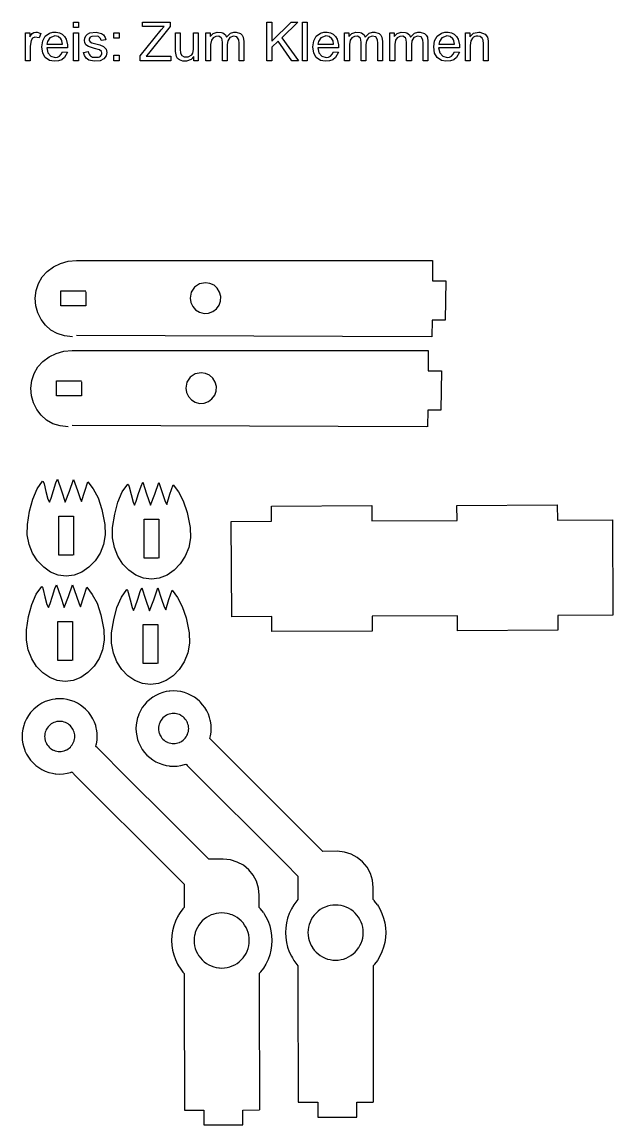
# Model space of a CAD drawing. Extents: x -193 to 193, y -107 to 107.
# Drawn here: x 79.3 to 193.3, y -107.3 to 105.6 of the extents above; entities that cross this region are included whole.
import ezdxf

# ---------------------------------------------------------------- set-up
doc = ezdxf.new("R2010")
doc.units = 0
doc.layers.add('MODELSKETCH_VISIBLE', color=7, linetype='CONTINUOUS')

msp = doc.modelspace()

# ---------------------------------------------------------------- linework, layer by layer
at = {"layer": 'MODELSKETCH_VISIBLE'}
for p, q in [((89.21, 105.6), (90.12, 105.6)), ((89.21, 104.54), (89.21, 105.6)), ((90.12, 104.54), (89.21, 104.54)), ((90.12, 105.6), (90.12, 104.54)), ((102.49, 105.6), (107.83, 105.6)), ((102.49, 104.71), (102.49, 105.6)), ((106.65, 104.71), (102.49, 104.71)), ((107.83, 104.71), (103.64, 99.54)), ((106.08, 104.08), (106.65, 104.71)), ((107.83, 105.6), (107.83, 104.71)), ((126.46, 105.6), (127.45, 105.6)), ((126.46, 98.14), (126.46, 105.6)), ((127.45, 105.6), (127.45, 101.9)), ((127.45, 101.9), (131.15, 105.6)), ((132.49, 105.6), (129.36, 102.57)), ((131.15, 105.6), (132.49, 105.6)), ((133.34, 105.6), (134.26, 105.6)), ((133.34, 98.14), (133.34, 105.6)), ((134.26, 105.6), (134.26, 98.14)), ((79.92, 103.54), (80.75, 103.54)), ((79.92, 98.14), (79.92, 103.54)), ((80.75, 103.54), (80.75, 102.72)), ((80.75, 102.72), (81.19, 103.36)), ((81.26, 102.47), (80.99, 102.03)), ((81.19, 103.36), (81.52, 103.59)), ((81.72, 102.71), (81.26, 102.47)), ((81.52, 103.59), (81.92, 103.66)), ((82.54, 102.52), (81.72, 102.71)), ((81.92, 103.66), (82.15, 103.64)), ((82.15, 103.64), (82.86, 103.37)), ((82.86, 103.37), (82.54, 102.52)), ((83.24, 102), (83.74, 102.88)), ((83.74, 102.88), (84.57, 103.47)), ((84.64, 102.57), (84.15, 101.85)), ((84.57, 103.47), (85.2, 103.64)), ((85.44, 102.9), (84.64, 102.57)), ((85.2, 103.64), (85.85, 103.65)), ((85.6, 102.91), (85.44, 102.9)), ((86.23, 102.78), (85.6, 102.91)), ((85.85, 103.65), (86.46, 103.52)), ((86.73, 102.38), (86.23, 102.78)), ((86.46, 103.52), (87, 103.24)), ((86.86, 102.19), (86.73, 102.38)), ((86.96, 101.95), (86.86, 102.19)), ((87, 103.24), (87.45, 102.82)), ((87.45, 102.82), (87.77, 102.29)), ((87.77, 102.29), (88.03, 101.18)), ((89.21, 103.54), (90.12, 103.54)), ((89.21, 98.14), (89.21, 103.54)), ((90.12, 103.54), (90.12, 98.14)), ((91.28, 102.06), (91.34, 102.51)), ((91.34, 102.51), (91.54, 102.92)), ((91.54, 102.92), (91.87, 103.27)), ((91.87, 103.27), (92.3, 103.5)), ((92.37, 102.65), (92.18, 102.35)), ((92.18, 102.35), (92.21, 102.01)), ((92.3, 103.5), (93.58, 103.65)), ((92.69, 102.83), (92.37, 102.65)), ((93.81, 102.85), (92.69, 102.83)), ((93.58, 103.65), (94.61, 103.38)), ((94, 102.78), (93.81, 102.85)), ((94.4, 102.4), (94, 102.78)), ((94.51, 102.02), (94.4, 102.4)), ((94.61, 103.38), (94.96, 103.13)), ((94.96, 103.13), (95.29, 102.62)), ((95.29, 102.62), (95.41, 102.15)), ((96.96, 102.5), (96.96, 103.54)), ((96.96, 103.54), (98, 103.54)), ((98, 102.5), (96.96, 102.5)), ((98, 103.54), (98, 102.5)), ((102.06, 99.05), (106.08, 104.08)), ((108.87, 100.19), (108.87, 103.54)), ((108.87, 103.54), (109.78, 103.54)), ((109.78, 103.54), (109.78, 100.37)), ((112.33, 100.64), (112.33, 103.54)), ((112.33, 103.54), (113.24, 103.54)), ((113.24, 103.54), (113.24, 98.14)), ((114.72, 103.54), (115.54, 103.54)), ((114.72, 98.14), (114.72, 103.54)), ((115.54, 103.54), (115.54, 102.78)), ((115.54, 102.78), (116.13, 103.37)), ((116.11, 102.55), (115.78, 102.07)), ((116.63, 102.82), (116.11, 102.55)), ((116.13, 103.37), (116.91, 103.65)), ((117.21, 102.85), (116.63, 102.82)), ((116.91, 103.65), (117.72, 103.6)), ((117.7, 102.56), (117.21, 102.85)), ((117.8, 102.39), (117.7, 102.56)), ((117.72, 103.6), (117.96, 103.52)), ((117.87, 102.18), (117.8, 102.39)), ((117.96, 103.52), (118.49, 103.12)), ((118.49, 103.12), (118.7, 102.71)), ((118.7, 102.71), (119.44, 103.42)), ((119.35, 102.6), (118.94, 102)), ((120.03, 102.86), (119.35, 102.6)), ((119.44, 103.42), (120.12, 103.65)), ((120.72, 102.72), (120.03, 102.86)), ((120.12, 103.65), (120.57, 103.66)), ((120.57, 103.66), (121.37, 103.41)), ((121.08, 102.19), (120.72, 102.72)), ((121.13, 101.54), (121.08, 102.19)), ((121.37, 103.41), (121.72, 103.08)), ((121.72, 103.08), (121.93, 102.65)), ((121.93, 102.65), (122.04, 101.85)), ((129.36, 102.57), (132.62, 98.14)), ((135.52, 102), (136.03, 102.88)), ((136.03, 102.88), (136.86, 103.47)), ((136.92, 102.57), (136.44, 101.85)), ((136.86, 103.47), (137.49, 103.64)), ((137.73, 102.9), (136.92, 102.57)), ((137.49, 103.64), (138.14, 103.65)), ((137.88, 102.91), (137.73, 102.9)), ((138.51, 102.78), (137.88, 102.91)), ((138.14, 103.65), (138.75, 103.52)), ((139.02, 102.38), (138.51, 102.78)), ((138.75, 103.52), (139.29, 103.24)), ((139.14, 102.19), (139.02, 102.38)), ((139.25, 101.95), (139.14, 102.19)), ((139.29, 103.24), (139.74, 102.82)), ((139.74, 102.82), (140.06, 102.29)), ((140.06, 102.29), (140.32, 101.18)), ((141.49, 103.54), (142.31, 103.54)), ((141.49, 98.14), (141.49, 103.54)), ((142.31, 103.54), (142.31, 102.78)), ((142.31, 102.78), (142.9, 103.37)), ((142.87, 102.55), (142.55, 102.07)), ((143.39, 102.82), (142.87, 102.55)), ((142.9, 103.37), (143.68, 103.65)), ((143.98, 102.85), (143.39, 102.82)), ((143.68, 103.65), (144.49, 103.6)), ((144.47, 102.56), (143.98, 102.85)), ((144.57, 102.39), (144.47, 102.56)), ((144.49, 103.6), (144.72, 103.52)), ((144.64, 102.18), (144.57, 102.39)), ((144.72, 103.52), (145.26, 103.12)), ((145.26, 103.12), (145.47, 102.71)), ((145.47, 102.71), (146.21, 103.42)), ((146.11, 102.6), (145.71, 102)), ((146.8, 102.86), (146.11, 102.6)), ((146.21, 103.42), (146.89, 103.65)), ((147.48, 102.72), (146.8, 102.86)), ((146.89, 103.65), (147.33, 103.66)), ((147.33, 103.66), (148.13, 103.41)), ((147.84, 102.19), (147.48, 102.72)), ((147.9, 101.54), (147.84, 102.19)), ((148.13, 103.41), (148.49, 103.08)), ((148.49, 103.08), (148.7, 102.65)), ((148.7, 102.65), (148.8, 101.85)), ((150.24, 98.14), (150.24, 103.54)), ((150.24, 103.54), (151.06, 103.54)), ((151.06, 103.54), (151.06, 102.78)), ((151.06, 102.78), (151.65, 103.37)), ((151.62, 102.55), (151.3, 102.07)), ((152.14, 102.82), (151.62, 102.55)), ((151.65, 103.37), (152.43, 103.65)), ((152.73, 102.85), (152.14, 102.82)), ((152.43, 103.65), (153.24, 103.6)), ((153.22, 102.56), (152.73, 102.85)), ((153.32, 102.39), (153.22, 102.56)), ((153.24, 103.6), (153.47, 103.52)), ((153.39, 102.18), (153.32, 102.39)), ((153.47, 103.52), (154.01, 103.12)), ((154.01, 103.12), (154.22, 102.71)), ((154.22, 102.71), (154.96, 103.42)), ((154.86, 102.6), (154.45, 102)), ((155.55, 102.86), (154.86, 102.6)), ((154.96, 103.42), (155.64, 103.65)), ((156.23, 102.72), (155.55, 102.86)), ((155.64, 103.65), (156.08, 103.66)), ((156.08, 103.66), (156.88, 103.41)), ((156.59, 102.19), (156.23, 102.72)), ((156.65, 101.54), (156.59, 102.19)), ((156.88, 103.41), (157.23, 103.08)), ((157.23, 103.08), (157.45, 102.65)), ((157.45, 102.65), (157.55, 101.85)), ((158.85, 102), (159.36, 102.88)), ((159.36, 102.88), (160.19, 103.47)), ((160.25, 102.57), (159.77, 101.85)), ((160.19, 103.47), (160.82, 103.64)), ((161.06, 102.9), (160.25, 102.57)), ((160.82, 103.64), (161.46, 103.65)), ((161.21, 102.91), (161.06, 102.9)), ((161.84, 102.78), (161.21, 102.91)), ((161.47, 103.65), (162.08, 103.52)), ((162.35, 102.38), (161.84, 102.78)), ((162.08, 103.52), (162.62, 103.24)), ((162.47, 102.19), (162.35, 102.38)), ((162.58, 101.95), (162.47, 102.19)), ((162.62, 103.24), (163.07, 102.82)), ((163.07, 102.82), (163.39, 102.29)), ((163.39, 102.29), (163.65, 101.18)), ((164.82, 98.14), (164.82, 103.54)), ((164.82, 103.54), (165.64, 103.54)), ((165.64, 103.54), (165.64, 102.77)), ((165.64, 102.77), (166.37, 103.44)), ((166.16, 102.5), (165.84, 101.96)), ((166.38, 102.66), (166.16, 102.5)), ((166.37, 103.44), (167.36, 103.66)), ((166.62, 102.78), (166.38, 102.66)), ((166.89, 102.85), (166.62, 102.78)), ((167.17, 102.87), (166.89, 102.85)), ((167.66, 102.78), (167.17, 102.87)), ((167.36, 103.66), (167.6, 103.65)), ((167.6, 103.65), (168.62, 103.28)), ((168.03, 102.51), (167.66, 102.78)), ((168.23, 102.1), (168.03, 102.51)), ((168.62, 103.28), (169.04, 102.71)), ((169.04, 102.71), (169.19, 102)), ((80.99, 102.03), (80.84, 100.97)), ((80.84, 100.97), (80.84, 98.14)), ((83.06, 100.79), (83.24, 102)), ((83.24, 99.62), (83.06, 100.79)), ((88.04, 100.61), (84.01, 100.61)), ((84.01, 100.61), (84.23, 99.66)), ((84.15, 101.85), (84.06, 101.36)), ((84.06, 101.36), (87.08, 101.36)), ((87.08, 101.36), (86.96, 101.95)), ((88.03, 101.18), (88.04, 100.61)), ((91.37, 101.62), (91.28, 102.06)), ((91.59, 101.22), (91.37, 101.62)), ((92.07, 100.87), (91.59, 101.22)), ((93.23, 100.49), (92.07, 100.87)), ((92.21, 102.01), (92.42, 101.76)), ((92.42, 101.76), (92.73, 101.61)), ((92.73, 101.61), (94.26, 101.18)), ((94.18, 100.22), (93.23, 100.49)), ((94.61, 99.91), (94.18, 100.22)), ((94.26, 101.18), (94.97, 100.9)), ((95.41, 102.15), (94.51, 102.02)), ((94.97, 100.9), (95.49, 100.34)), ((95.49, 100.34), (95.61, 99.7)), ((108.87, 99.92), (108.87, 100.19)), ((109.78, 100.37), (109.84, 99.58)), ((112.18, 99.59), (112.32, 100.32)), ((112.32, 100.32), (112.33, 100.64)), ((115.64, 101.29), (115.63, 100.94)), ((115.63, 100.94), (115.63, 98.14)), ((115.78, 102.07), (115.64, 101.29)), ((117.93, 101.65), (117.87, 102.18)), ((117.93, 98.14), (117.93, 101.65)), ((118.94, 102), (118.84, 101.28)), ((118.84, 101.28), (118.84, 98.14)), ((121.13, 98.14), (121.13, 101.54)), ((122.04, 101.85), (122.04, 98.14)), ((128.67, 101.91), (127.45, 100.72)), ((127.45, 100.72), (127.45, 98.14)), ((131.32, 98.14), (128.67, 101.91)), ((135.35, 100.79), (135.52, 102)), ((135.52, 99.62), (135.35, 100.79)), ((140.32, 100.61), (136.3, 100.61)), ((136.3, 100.61), (136.52, 99.66)), ((136.44, 101.85), (136.35, 101.36)), ((136.35, 101.36), (139.36, 101.36)), ((139.36, 101.36), (139.25, 101.95)), ((140.32, 101.18), (140.32, 100.61)), ((142.41, 101.29), (142.4, 100.94)), ((142.4, 100.94), (142.4, 98.14)), ((142.55, 102.07), (142.41, 101.29)), ((144.7, 101.65), (144.64, 102.18)), ((144.7, 98.14), (144.7, 101.65)), ((145.71, 102), (145.61, 101.28)), ((145.61, 101.28), (145.61, 98.14)), ((147.9, 98.14), (147.9, 101.54)), ((148.8, 101.85), (148.8, 98.14)), ((151.16, 101.29), (151.15, 100.94)), ((151.15, 100.94), (151.15, 98.14)), ((151.3, 102.07), (151.16, 101.29)), ((153.45, 101.65), (153.39, 102.18)), ((153.45, 98.14), (153.45, 101.65)), ((154.45, 102), (154.36, 101.28)), ((154.36, 101.28), (154.36, 98.14)), ((156.65, 98.14), (156.65, 101.54)), ((157.55, 101.85), (157.55, 98.14)), ((158.68, 100.79), (158.85, 102)), ((158.85, 99.62), (158.68, 100.79)), ((163.65, 100.61), (159.63, 100.61)), ((159.63, 100.61), (159.85, 99.66)), ((159.77, 101.85), (159.68, 101.36)), ((159.68, 101.36), (162.69, 101.36)), ((162.69, 101.36), (162.58, 101.95)), ((163.65, 101.18), (163.65, 100.61)), ((165.84, 101.96), (165.73, 101.09)), ((165.73, 101.09), (165.73, 98.14)), ((168.29, 101.42), (168.23, 102.1)), ((168.29, 98.14), (168.29, 101.42)), ((169.19, 102), (169.21, 101.46)), ((169.21, 101.46), (169.21, 98.14)), ((80.84, 98.14), (79.92, 98.14)), ((83.74, 98.76), (83.24, 99.62)), ((84.57, 98.2), (83.74, 98.76)), ((84.23, 99.66), (84.8, 99)), ((85.43, 98.02), (84.57, 98.2)), ((84.8, 99), (85.64, 98.77)), ((86.3, 98.08), (85.43, 98.02)), ((85.64, 98.77), (86.11, 98.84)), ((86.11, 98.84), (86.5, 99.03)), ((86.93, 98.31), (86.3, 98.08)), ((86.5, 99.03), (86.82, 99.38)), ((86.82, 99.38), (87.07, 99.88)), ((87.46, 98.73), (86.93, 98.31)), ((87.07, 99.88), (88.01, 99.76)), ((88.01, 99.76), (87.46, 98.73)), ((90.12, 98.14), (89.21, 98.14)), ((91.13, 99.75), (92.03, 99.89)), ((91.3, 99.17), (91.13, 99.75)), ((91.64, 98.64), (91.3, 99.17)), ((92.14, 98.26), (91.64, 98.64)), ((92.03, 99.89), (92.09, 99.64)), ((92.09, 99.64), (92.18, 99.41)), ((93.18, 98.02), (92.14, 98.26)), ((92.18, 99.41), (92.3, 99.22)), ((92.3, 99.22), (92.46, 99.06)), ((92.46, 99.06), (92.65, 98.93)), ((92.65, 98.93), (92.87, 98.84)), ((92.87, 98.84), (93.13, 98.79)), ((93.13, 98.79), (93.98, 98.83)), ((94.32, 98.14), (93.18, 98.02)), ((93.98, 98.83), (94.2, 98.91)), ((94.2, 98.91), (94.37, 99.03)), ((95.02, 98.5), (94.32, 98.14)), ((94.37, 99.03), (94.6, 99.3)), ((94.6, 99.3), (94.65, 99.46)), ((94.67, 99.63), (94.61, 99.91)), ((94.65, 99.46), (94.67, 99.63)), ((95.46, 99.07), (95.02, 98.5)), ((95.61, 99.7), (95.46, 99.07)), ((96.96, 98.14), (96.96, 99.18)), ((96.96, 99.18), (98, 99.18)), ((98, 98.14), (96.96, 98.14)), ((98, 99.18), (98, 98.14)), ((102.06, 98.14), (102.06, 99.05)), ((107.95, 98.14), (102.06, 98.14)), ((103.64, 99.54), (103.19, 99.02)), ((103.19, 99.02), (107.95, 99.02)), ((107.95, 99.02), (107.95, 98.14)), ((109.03, 98.97), (108.87, 99.92)), ((109.27, 98.58), (109.03, 98.97)), ((109.63, 98.3), (109.27, 98.58)), ((110.28, 98.06), (109.63, 98.3)), ((109.84, 99.58), (110.08, 99.12)), ((110.08, 99.12), (110.52, 98.86)), ((110.98, 98.03), (110.28, 98.06)), ((110.52, 98.86), (111.3, 98.86)), ((111.89, 98.37), (110.98, 98.03)), ((111.3, 98.86), (111.98, 99.26)), ((112.42, 98.93), (111.89, 98.37)), ((111.98, 99.26), (112.18, 99.59)), ((112.42, 98.14), (112.42, 98.93)), ((113.24, 98.14), (112.42, 98.14)), ((115.63, 98.14), (114.72, 98.14)), ((118.84, 98.14), (117.93, 98.14)), ((122.04, 98.14), (121.13, 98.14)), ((127.45, 98.14), (126.46, 98.14)), ((132.62, 98.14), (131.32, 98.14)), ((134.26, 98.14), (133.34, 98.14)), ((136.03, 98.76), (135.52, 99.62)), ((136.86, 98.2), (136.03, 98.76)), ((136.52, 99.66), (137.09, 99)), ((137.71, 98.02), (136.86, 98.2)), ((137.09, 99), (137.93, 98.77)), ((138.58, 98.08), (137.71, 98.02)), ((137.93, 98.77), (138.4, 98.84)), ((138.4, 98.84), (138.79, 99.03)), ((139.21, 98.31), (138.58, 98.08)), ((138.79, 99.03), (139.11, 99.38)), ((139.11, 99.38), (139.35, 99.88)), ((139.75, 98.73), (139.21, 98.31)), ((139.35, 99.88), (140.3, 99.76)), ((140.3, 99.76), (139.75, 98.73)), ((142.4, 98.14), (141.49, 98.14)), ((145.61, 98.14), (144.7, 98.14)), ((148.8, 98.14), (147.9, 98.14)), ((151.15, 98.14), (150.24, 98.14)), ((154.36, 98.14), (153.45, 98.14)), ((157.55, 98.14), (156.65, 98.14)), ((159.36, 98.76), (158.85, 99.62)), ((160.19, 98.2), (159.36, 98.76)), ((159.85, 99.66), (160.42, 99)), ((161.04, 98.02), (160.19, 98.2)), ((160.42, 99), (161.26, 98.77)), ((161.91, 98.08), (161.04, 98.02)), ((161.26, 98.77), (161.73, 98.84)), ((161.73, 98.84), (162.12, 99.03)), ((162.54, 98.31), (161.91, 98.08)), ((162.12, 99.03), (162.43, 99.38)), ((162.43, 99.38), (162.68, 99.88)), ((163.08, 98.73), (162.54, 98.31)), ((162.68, 99.88), (163.63, 99.76)), ((163.63, 99.76), (163.08, 98.73)), ((165.73, 98.14), (164.82, 98.14)), ((169.21, 98.14), (168.29, 98.14)), ((84.13, 57.46), (85.3, 58.35)), ((85.3, 58.35), (86.64, 59.01)), ((86.64, 59.01), (88.13, 59.43)), ((88.13, 59.43), (89.73, 59.58)), ((89.73, 59.58), (158.42, 59.58)), ((158.42, 59.58), (158.44, 55.62)), ((82.43, 55.15), (83.16, 56.39)), ((83.16, 56.39), (84.13, 57.46)), ((158.44, 55.62), (161.02, 55.62)), ((161.02, 55.62), (160.91, 48.06)), ((81.81, 52.32), (81.97, 53.79)), ((81.97, 53.79), (82.43, 55.15)), ((86.71, 53.7), (91.56, 53.7)), ((86.71, 50.8), (86.71, 53.7)), ((91.56, 53.5), (91.56, 50.8)), ((111.9, 53.46), (111.68, 52.32)), ((112.54, 54.42), (111.9, 53.46)), ((113.51, 55.06), (112.54, 54.42)), ((114.64, 55.29), (113.51, 55.06)), ((115.51, 55.16), (114.64, 55.29)), ((116.29, 54.79), (115.51, 55.16)), ((116.93, 54.21), (116.29, 54.79)), ((117.38, 53.46), (116.93, 54.21)), ((117.59, 52.61), (117.38, 53.46)), ((81.94, 50.85), (81.81, 52.32)), ((111.68, 52.32), (111.81, 51.45)), ((111.81, 51.45), (112.18, 50.68)), ((117.26, 50.93), (117.55, 51.75)), ((117.55, 51.75), (117.59, 52.61)), ((82.31, 49.46), (81.94, 50.85)), ((82.92, 48.19), (82.31, 49.46)), ((91.56, 50.8), (86.71, 50.8)), ((112.18, 50.68), (112.75, 50.04)), ((112.75, 50.04), (113.51, 49.58)), ((113.51, 49.58), (114.36, 49.37)), ((114.36, 49.37), (115.22, 49.42)), ((115.22, 49.42), (116.03, 49.7)), ((116.03, 49.7), (116.74, 50.23)), ((116.74, 50.23), (117.26, 50.93)), ((83.75, 47.08), (82.92, 48.19)), ((84.79, 46.15), (83.75, 47.08)), ((158.36, 48.06), (158.34, 44.84)), ((160.91, 48.06), (158.36, 48.06)), ((86.01, 45.45), (84.79, 46.15)), ((87.42, 45), (86.01, 45.45)), ((88.99, 44.84), (87.42, 45)), ((158.19, 44.84), (89.73, 45.07)), ((83.29, 40.09), (84.46, 40.97)), ((84.46, 40.97), (85.81, 41.64)), ((85.81, 41.64), (87.3, 42.06)), ((87.3, 42.06), (88.9, 42.21)), ((88.9, 42.21), (157.58, 42.21)), ((157.58, 42.21), (157.6, 38.25)), ((81.6, 37.78), (82.32, 39.02)), ((82.32, 39.02), (83.29, 40.09)), ((80.97, 34.95), (81.13, 36.42)), ((81.13, 36.42), (81.6, 37.78)), ((85.87, 36.33), (90.72, 36.33)), ((85.87, 33.43), (85.87, 36.33)), ((111.71, 37.05), (111.07, 36.11)), ((112.65, 37.69), (111.71, 37.05)), ((113.81, 37.92), (112.65, 37.69)), ((114.67, 37.79), (113.81, 37.92)), ((115.45, 37.42), (114.67, 37.79)), ((116.09, 36.84), (115.45, 37.42)), ((116.54, 36.09), (116.09, 36.84)), ((157.6, 38.25), (160.18, 38.25)), ((160.18, 38.25), (160.07, 30.69)), ((81.1, 33.48), (80.97, 34.95)), ((90.72, 36.13), (90.72, 33.43)), ((111.07, 36.11), (110.84, 34.95)), ((110.84, 34.95), (110.97, 34.08)), ((110.97, 34.08), (111.34, 33.31)), ((116.42, 33.56), (116.71, 34.37)), ((116.76, 35.23), (116.54, 36.09)), ((116.71, 34.37), (116.76, 35.23)), ((81.48, 32.09), (81.1, 33.48)), ((82.09, 30.82), (81.48, 32.09)), ((90.72, 33.43), (85.87, 33.43)), ((111.34, 33.31), (111.92, 32.67)), ((111.92, 32.67), (112.67, 32.21)), ((112.67, 32.21), (113.52, 32)), ((113.52, 32), (114.38, 32.05)), ((114.38, 32.05), (115.2, 32.33)), ((115.2, 32.33), (115.9, 32.86)), ((115.9, 32.86), (116.42, 33.56)), ((82.92, 29.7), (82.09, 30.82)), ((157.52, 30.69), (157.51, 27.47)), ((160.07, 30.69), (157.52, 30.69)), ((83.95, 28.78), (82.92, 29.7)), ((85.18, 28.07), (83.95, 28.78)), ((86.58, 27.63), (85.18, 28.07)), ((157.36, 27.47), (88.9, 27.7)), ((88.15, 27.47), (86.58, 27.63)), ((85.78, 16.63), (86.11, 17.35)), ((86.11, 17.35), (86.84, 15.14)), ((88.4, 15.04), (89.19, 17.33)), ((89.19, 17.33), (89.93, 15.15)), ((81.32, 13.51), (82.16, 15.49)), ((82.16, 15.49), (83.23, 16.99)), ((83.23, 16.99), (83.35, 16.89)), ((83.35, 16.89), (83.51, 16.44)), ((83.51, 16.44), (83.87, 14.98)), ((83.87, 14.98), (84.23, 13.51)), ((84.85, 13.68), (85.32, 15.16)), ((85.32, 15.16), (85.78, 16.63)), ((86.84, 15.14), (87.57, 12.91)), ((87.57, 12.91), (88.4, 15.04)), ((89.93, 15.15), (90.44, 13.66)), ((90.74, 13.07), (91.35, 15.04)), ((91.35, 15.04), (91.97, 16.86)), ((91.97, 16.86), (93, 15.48)), ((93, 15.48), (93.92, 13.74)), ((97.76, 12.92), (98.6, 14.9)), ((98.6, 14.9), (99.66, 16.4)), ((99.66, 16.4), (99.79, 16.3)), ((99.79, 16.3), (99.94, 15.86)), ((99.94, 15.86), (100.3, 14.4)), ((101.75, 14.57), (102.22, 16.04)), ((102.22, 16.04), (102.55, 16.76)), ((102.55, 16.76), (103.28, 14.55)), ((104.84, 14.45), (105.62, 16.75)), ((105.62, 16.75), (106.36, 14.57)), ((107.78, 14.46), (108.4, 16.28)), ((108.4, 16.28), (109.44, 14.89)), ((80.7, 11.17), (81.32, 13.51)), ((84.23, 13.51), (84.53, 12.93)), ((84.53, 12.93), (84.85, 13.68)), ((90.44, 13.66), (90.74, 13.07)), ((93.92, 13.74), (94.67, 11.51)), ((97.14, 10.59), (97.76, 12.92)), ((100.3, 14.4), (100.67, 12.92)), ((100.67, 12.92), (100.96, 12.34)), ((100.96, 12.34), (101.29, 13.1)), ((101.29, 13.1), (101.75, 14.57)), ((103.28, 14.55), (104.01, 12.33)), ((104.01, 12.33), (104.84, 14.45)), ((106.36, 14.57), (106.88, 13.08)), ((106.88, 13.08), (107.17, 12.49)), ((107.17, 12.49), (107.78, 14.46)), ((109.44, 14.89), (110.35, 13.16)), ((110.35, 13.16), (111.11, 10.92)), ((80.3, 8.61), (80.7, 11.17)), ((94.67, 11.51), (95.24, 8.61)), ((111.11, 10.92), (111.68, 8.02)), ((127.36, 12.17), (146.72, 12.25)), ((127.37, 9.24), (127.36, 12.17)), ((146.72, 12.25), (146.73, 9.32)), ((163.17, 12.31), (182.52, 12.39)), ((163.18, 9.39), (163.17, 12.31)), ((182.52, 12.39), (182.54, 9.46)), ((80.27, 6.61), (80.3, 8.61)), ((86.37, 2.7), (86.37, 10.22)), ((86.37, 10.22), (89.2, 10.22)), ((89.2, 10.22), (89.2, 2.7)), ((95.24, 8.61), (95.31, 6.62)), ((96.73, 8.02), (97.14, 10.59)), ((102.8, 9.63), (105.64, 9.63)), ((102.8, 2.12), (102.8, 9.63)), ((105.64, 9.63), (105.64, 2.12)), ((119.63, 9.21), (127.37, 9.24)), ((119.71, -9.18), (119.63, 9.21)), ((146.73, 9.32), (163.18, 9.39)), ((182.54, 9.46), (193.18, 9.51)), ((193.18, 9.51), (193.25, -8.88)), ((80.62, 4.75), (80.27, 6.61)), ((95.31, 6.62), (94.98, 4.76)), ((96.71, 6.03), (96.73, 8.02)), ((111.68, 8.02), (111.75, 6.03)), ((81.3, 3.06), (80.62, 4.75)), ((94.98, 4.76), (94.31, 3.06)), ((97.06, 4.16), (96.71, 6.03)), ((111.75, 6.03), (111.42, 4.17)), ((82.25, 1.58), (81.3, 3.06)), ((89.07, 2.7), (86.37, 2.7)), ((94.31, 3.06), (93.35, 1.59)), ((97.74, 2.47), (97.06, 4.16)), ((98.69, 0.99), (97.74, 2.47)), ((110.74, 2.48), (109.78, 1)), ((111.42, 4.17), (110.74, 2.48)), ((83.43, 0.36), (82.25, 1.58)), ((84.77, -0.56), (83.43, 0.36)), ((92.15, 0.36), (90.79, -0.56)), ((93.35, 1.59), (92.15, 0.36)), ((99.86, -0.23), (98.69, 0.99)), ((105.5, 2.12), (102.8, 2.12)), ((109.78, 1), (108.59, -0.22)), ((86.24, -1.15), (84.77, -0.56)), ((87.77, -1.35), (86.24, -1.15)), ((89.31, -1.15), (87.77, -1.35)), ((90.79, -0.56), (89.31, -1.15)), ((101.21, -1.15), (99.86, -0.23)), ((102.67, -1.74), (101.21, -1.15)), ((104.21, -1.94), (102.67, -1.74)), ((105.74, -1.74), (104.21, -1.94)), ((107.22, -1.15), (105.74, -1.74)), ((108.59, -0.22), (107.22, -1.15)), ((81.97, -4.85), (83.04, -3.36)), ((83.04, -3.36), (83.17, -3.46)), ((83.17, -3.46), (83.32, -3.9)), ((83.32, -3.9), (83.68, -5.36)), ((85.13, -5.19), (85.59, -3.72)), ((85.59, -3.72), (85.92, -3)), ((85.92, -3), (86.65, -5.21)), ((88.21, -5.31), (89, -3.01)), ((89, -3.01), (89.74, -5.19)), ((91.16, -5.3), (91.78, -3.48)), ((91.78, -3.48), (92.81, -4.87)), ((98.41, -5.44), (99.47, -3.95)), ((99.47, -3.95), (99.6, -4.05)), ((99.6, -4.05), (99.75, -4.49)), ((102.03, -4.31), (102.36, -3.59)), ((102.36, -3.59), (103.09, -5.8)), ((104.65, -5.9), (105.44, -3.6)), ((105.44, -3.6), (106.17, -5.78)), ((107.59, -5.89), (108.21, -4.07)), ((108.21, -4.07), (109.25, -5.46)), ((81.13, -6.84), (81.97, -4.85)), ((83.68, -5.36), (84.05, -6.83)), ((84.66, -6.66), (85.13, -5.19)), ((86.65, -5.21), (87.39, -7.43)), ((87.39, -7.43), (88.21, -5.31)), ((89.74, -5.19), (90.25, -6.68)), ((90.55, -7.27), (91.16, -5.3)), ((92.81, -4.87), (93.73, -6.6)), ((97.57, -7.42), (98.41, -5.44)), ((99.75, -4.49), (100.11, -5.95)), ((100.11, -5.95), (100.48, -7.42)), ((101.1, -7.25), (101.56, -5.77)), ((101.56, -5.77), (102.03, -4.31)), ((103.09, -5.8), (103.82, -8.02)), ((103.82, -8.02), (104.65, -5.9)), ((106.17, -5.78), (106.69, -7.27)), ((106.99, -7.86), (107.59, -5.89)), ((109.25, -5.46), (110.16, -7.19)), ((80.51, -9.17), (81.13, -6.84)), ((84.05, -6.83), (84.34, -7.42)), ((84.34, -7.42), (84.66, -6.66)), ((90.25, -6.68), (90.55, -7.27)), ((93.73, -6.6), (94.48, -8.84)), ((96.95, -9.76), (97.57, -7.42)), ((100.48, -7.42), (100.77, -8)), ((100.77, -8), (101.1, -7.25)), ((106.69, -7.27), (106.99, -7.86)), ((110.16, -7.19), (110.92, -9.43)), ((80.11, -11.73), (80.51, -9.17)), ((86.18, -10.12), (89.01, -10.12)), ((86.18, -17.64), (86.18, -10.12)), ((89.01, -10.12), (89.01, -17.64)), ((94.48, -8.84), (95.05, -11.73)), ((96.54, -12.32), (96.95, -9.76)), ((110.92, -9.43), (111.49, -12.32)), ((127.45, -9.15), (119.71, -9.18)), ((127.46, -12.02), (127.45, -9.15)), ((163.25, -9), (146.8, -9.07)), ((146.8, -9.07), (146.82, -11.95)), ((163.27, -11.88), (163.25, -9)), ((193.25, -8.88), (182.61, -8.92)), ((182.61, -8.92), (182.62, -11.8)), ((80.08, -13.73), (80.11, -11.73)), ((95.05, -11.73), (95.12, -13.73)), ((96.52, -14.32), (96.54, -12.32)), ((102.61, -10.71), (105.45, -10.71)), ((102.61, -18.23), (102.61, -10.71)), ((105.45, -10.71), (105.45, -18.23)), ((111.49, -12.32), (111.56, -14.31)), ((146.82, -11.95), (127.46, -12.02)), ((182.62, -11.8), (163.27, -11.88)), ((80.43, -15.6), (80.08, -13.73)), ((95.12, -13.73), (94.79, -15.59)), ((96.87, -16.19), (96.52, -14.32)), ((111.56, -14.31), (111.23, -16.18)), ((81.11, -17.29), (80.43, -15.6)), ((94.79, -15.59), (94.12, -17.28)), ((97.55, -17.88), (96.87, -16.19)), ((111.23, -16.18), (110.55, -17.87)), ((82.06, -18.77), (81.11, -17.29)), ((83.24, -19.99), (82.06, -18.77)), ((88.88, -17.64), (86.18, -17.64)), ((93.16, -18.76), (91.96, -19.98)), ((94.12, -17.28), (93.16, -18.76)), ((98.5, -19.35), (97.55, -17.88)), ((105.31, -18.23), (102.61, -18.23)), ((110.55, -17.87), (109.59, -19.35)), ((84.59, -20.91), (83.24, -19.99)), ((86.05, -21.49), (84.59, -20.91)), ((90.6, -20.91), (89.12, -21.49)), ((91.96, -19.98), (90.6, -20.91)), ((99.67, -20.57), (98.5, -19.35)), ((101.02, -21.5), (99.67, -20.57)), ((108.4, -20.57), (107.03, -21.5)), ((109.59, -19.35), (108.4, -20.57)), ((87.58, -21.7), (86.05, -21.49)), ((89.12, -21.49), (87.58, -21.7)), ((102.48, -22.08), (101.02, -21.5)), ((104.02, -22.29), (102.48, -22.08)), ((105.55, -22.08), (104.02, -22.29)), ((107.03, -21.5), (105.55, -22.08)), ((84.41, -25.34), (83.74, -25.58)), ((84.6, -25.29), (84.41, -25.34)), ((85.1, -25.17), (84.6, -25.29)), ((85.65, -25.09), (85.1, -25.17)), ((85.8, -25.06), (85.65, -25.09)), ((86.51, -25.03), (85.8, -25.06)), ((87.23, -25.06), (86.51, -25.03)), ((87.93, -25.17), (87.23, -25.06)), ((88.62, -25.34), (87.93, -25.17)), ((89.29, -25.58), (88.62, -25.34)), ((103.53, -25.49), (103.36, -25.64)), ((103.89, -25.16), (103.53, -25.49)), ((104.46, -24.74), (103.89, -25.16)), ((105.07, -24.37), (104.46, -24.74)), ((105.71, -24.07), (105.07, -24.37)), ((106.39, -23.83), (105.71, -24.07)), ((106.58, -23.78), (106.39, -23.83)), ((107.08, -23.65), (106.58, -23.78)), ((107.63, -23.57), (107.08, -23.65)), ((107.78, -23.55), (107.63, -23.57)), ((108.49, -23.52), (107.78, -23.55)), ((109.2, -23.55), (108.49, -23.52)), ((109.91, -23.65), (109.2, -23.55)), ((110.6, -23.83), (109.91, -23.65)), ((111.27, -24.07), (110.6, -23.83)), ((111.91, -24.37), (111.27, -24.07)), ((112.52, -24.74), (111.91, -24.37)), ((113.1, -25.16), (112.52, -24.74)), ((113.46, -25.49), (113.1, -25.16)), ((113.62, -25.64), (113.46, -25.49)), ((81.38, -27.16), (80.9, -27.68)), ((81.55, -27), (81.38, -27.16)), ((81.91, -26.68), (81.55, -27)), ((82.48, -26.25), (81.91, -26.68)), ((83.09, -25.89), (82.48, -26.25)), ((83.74, -25.58), (83.09, -25.89)), ((89.94, -25.89), (89.29, -25.58)), ((90.55, -26.25), (89.94, -25.89)), ((91.12, -26.68), (90.55, -26.25)), ((91.48, -27), (91.12, -26.68)), ((91.65, -27.16), (91.48, -27)), ((92.13, -27.68), (91.65, -27.16)), ((102.09, -27.35), (101.79, -28)), ((102.46, -26.74), (102.09, -27.35)), ((102.88, -26.17), (102.46, -26.74)), ((103.36, -25.64), (102.88, -26.17)), ((114.1, -26.17), (113.62, -25.64)), ((114.53, -26.74), (114.1, -26.17)), ((114.89, -27.35), (114.53, -26.74)), ((115.2, -28), (114.89, -27.35)), ((79.81, -29.51), (79.66, -29.93)), ((80.11, -28.87), (79.81, -29.51)), ((80.48, -28.26), (80.11, -28.87)), ((80.9, -27.68), (80.48, -28.26)), ((85.15, -29.73), (84.9, -29.87)), ((85.4, -29.6), (85.15, -29.73)), ((85.65, -29.51), (85.4, -29.6)), ((85.67, -29.51), (85.65, -29.51)), ((85.95, -29.44), (85.67, -29.51)), ((86.23, -29.4), (85.95, -29.44)), ((86.52, -29.38), (86.23, -29.4)), ((86.8, -29.4), (86.52, -29.38)), ((87.08, -29.44), (86.8, -29.4)), ((87.36, -29.51), (87.08, -29.44)), ((87.63, -29.6), (87.36, -29.51)), ((87.63, -29.61), (87.63, -29.6)), ((87.88, -29.73), (87.63, -29.61)), ((87.91, -29.74), (87.88, -29.73)), ((88.13, -29.87), (87.91, -29.74)), ((92.55, -28.26), (92.13, -27.68)), ((92.92, -28.87), (92.55, -28.26)), ((93.22, -29.51), (92.92, -28.87)), ((93.46, -30.18), (93.22, -29.51)), ((101.37, -29.36), (101.27, -30.06)), ((101.55, -28.67), (101.37, -29.36)), ((101.64, -28.42), (101.55, -28.67)), ((101.79, -28), (101.64, -28.42)), ((105.81, -29.66), (105.71, -29.93)), ((105.91, -29.45), (105.81, -29.66)), ((105.93, -29.4), (105.91, -29.45)), ((106.08, -29.16), (105.93, -29.4)), ((106.25, -28.93), (106.08, -29.16)), ((106.44, -28.72), (106.25, -28.93)), ((106.65, -28.53), (106.44, -28.72)), ((106.88, -28.36), (106.65, -28.53)), ((107.12, -28.21), (106.88, -28.36)), ((107.38, -28.09), (107.12, -28.21)), ((107.63, -28), (107.38, -28.09)), ((107.65, -27.99), (107.63, -28)), ((107.93, -27.92), (107.65, -27.99)), ((108.21, -27.88), (107.93, -27.92)), ((108.49, -27.87), (108.21, -27.88)), ((108.78, -27.88), (108.49, -27.87)), ((109.06, -27.92), (108.78, -27.88)), ((109.34, -27.99), (109.06, -27.92)), ((109.6, -28.09), (109.34, -27.99)), ((109.61, -28.09), (109.6, -28.09)), ((109.86, -28.21), (109.61, -28.09)), ((109.89, -28.23), (109.86, -28.21)), ((110.11, -28.36), (109.89, -28.23)), ((110.34, -28.53), (110.11, -28.36)), ((110.55, -28.72), (110.34, -28.53)), ((110.74, -28.93), (110.55, -28.72)), ((110.91, -29.16), (110.74, -28.93)), ((111.05, -29.4), (110.91, -29.16)), ((111.08, -29.45), (111.05, -29.4)), ((111.18, -29.66), (111.08, -29.45)), ((111.27, -29.93), (111.18, -29.66)), ((115.44, -28.67), (115.2, -28)), ((115.56, -29.14), (115.44, -28.67)), ((115.61, -29.36), (115.56, -29.14)), ((115.72, -30.06), (115.61, -29.36)), ((79.29, -31.58), (79.26, -32.29)), ((79.4, -30.87), (79.29, -31.58)), ((79.57, -30.18), (79.4, -30.87)), ((79.66, -29.93), (79.57, -30.18)), ((83.67, -31.72), (83.62, -32)), ((83.73, -31.44), (83.67, -31.72)), ((83.83, -31.18), (83.73, -31.44)), ((83.93, -30.97), (83.83, -31.18)), ((83.95, -30.92), (83.93, -30.97)), ((84.1, -30.67), (83.95, -30.92)), ((84.27, -30.44), (84.1, -30.67)), ((84.46, -30.23), (84.27, -30.44)), ((84.67, -30.04), (84.46, -30.23)), ((84.9, -29.87), (84.67, -30.04)), ((88.36, -30.04), (88.13, -29.87)), ((88.57, -30.23), (88.36, -30.04)), ((88.76, -30.44), (88.57, -30.23)), ((88.93, -30.67), (88.76, -30.44)), ((89.08, -30.92), (88.93, -30.67)), ((89.1, -30.97), (89.08, -30.92)), ((89.2, -31.18), (89.1, -30.97)), ((89.3, -31.44), (89.2, -31.18)), ((89.37, -31.72), (89.3, -31.44)), ((89.41, -32), (89.37, -31.72)), ((93.58, -30.66), (93.46, -30.18)), ((93.63, -30.87), (93.58, -30.66)), ((93.74, -31.58), (93.63, -30.87)), ((93.77, -32.29), (93.74, -31.58)), ((101.27, -30.06), (101.23, -30.77)), ((101.23, -30.77), (101.27, -31.48)), ((101.27, -31.48), (101.37, -32.19)), ((105.6, -30.49), (105.59, -30.77)), ((105.59, -30.77), (105.6, -31.06)), ((105.64, -30.21), (105.6, -30.49)), ((105.6, -31.06), (105.64, -31.34)), ((105.71, -29.93), (105.64, -30.21)), ((105.64, -31.34), (105.67, -31.44)), ((105.67, -31.44), (105.71, -31.62)), ((105.71, -31.62), (105.81, -31.89)), ((105.81, -31.89), (105.93, -32.14)), ((111.05, -32.14), (111.18, -31.89)), ((111.18, -31.89), (111.27, -31.62)), ((111.34, -30.21), (111.27, -29.93)), ((111.27, -31.62), (111.32, -31.44)), ((111.32, -31.44), (111.34, -31.34)), ((111.38, -30.49), (111.34, -30.21)), ((111.34, -31.34), (111.38, -31.06)), ((111.4, -30.77), (111.38, -30.49)), ((111.38, -31.06), (111.4, -30.77)), ((115.61, -32.19), (115.72, -31.48)), ((115.75, -30.77), (115.72, -30.06)), ((115.72, -31.48), (115.75, -30.77)), ((79.26, -32.29), (79.29, -33)), ((79.29, -33), (79.4, -33.7)), ((79.4, -33.7), (79.57, -34.39)), ((83.62, -32), (83.61, -32.29)), ((83.61, -32.29), (83.62, -32.57)), ((83.62, -32.57), (83.67, -32.85)), ((83.67, -32.85), (83.69, -32.95)), ((83.69, -32.95), (83.73, -33.13)), ((83.73, -33.13), (83.83, -33.4)), ((83.83, -33.4), (83.95, -33.66)), ((83.95, -33.66), (83.97, -33.69)), ((83.97, -33.69), (84.1, -33.9)), ((84.1, -33.9), (84.27, -34.13)), ((88.76, -34.13), (88.93, -33.9)), ((88.93, -33.9), (89.08, -33.66)), ((89.08, -33.66), (89.2, -33.4)), ((89.2, -33.4), (89.3, -33.13)), ((89.3, -33.13), (89.34, -32.95)), ((89.34, -32.95), (89.37, -32.85)), ((89.37, -32.85), (89.41, -32.57)), ((89.42, -32.29), (89.41, -32)), ((89.41, -32.57), (89.42, -32.29)), ((93.51, -34.2), (93.58, -33.92)), ((93.58, -33.92), (93.63, -33.7)), ((93.63, -33.7), (93.74, -33)), ((93.74, -33), (93.77, -32.29)), ((101.37, -32.19), (101.55, -32.88)), ((101.55, -32.88), (101.74, -33.42)), ((101.74, -33.42), (101.79, -33.55)), ((101.79, -33.55), (102.09, -34.19)), ((105.93, -32.14), (105.95, -32.17)), ((105.95, -32.17), (106.08, -32.39)), ((106.08, -32.39), (106.25, -32.62)), ((106.25, -32.62), (106.44, -32.83)), ((106.44, -32.83), (106.65, -33.02)), ((106.65, -33.02), (106.88, -33.19)), ((106.88, -33.19), (107.12, -33.34)), ((107.12, -33.34), (107.29, -33.42)), ((107.29, -33.42), (107.38, -33.46)), ((107.38, -33.46), (107.65, -33.55)), ((107.65, -33.55), (107.93, -33.62)), ((107.93, -33.62), (108.21, -33.66)), ((108.21, -33.66), (108.49, -33.68)), ((108.49, -33.68), (108.78, -33.66)), ((108.78, -33.66), (109.06, -33.62)), ((109.06, -33.62), (109.34, -33.55)), ((109.34, -33.55), (109.6, -33.46)), ((109.6, -33.46), (109.69, -33.42)), ((109.69, -33.42), (109.86, -33.34)), ((109.86, -33.34), (110.11, -33.19)), ((110.11, -33.19), (110.34, -33.02)), ((110.34, -33.02), (110.55, -32.83)), ((110.55, -32.83), (110.74, -32.62)), ((110.74, -32.62), (110.91, -32.39)), ((110.91, -32.39), (111.05, -32.14)), ((115.49, -32.69), (115.56, -32.41)), ((115.5, -32.7), (115.49, -32.69)), ((115.56, -32.76), (115.5, -32.7)), ((115.56, -32.41), (115.61, -32.19)), ((115.75, -32.95), (115.56, -32.76)), ((116.48, -33.68), (115.75, -32.95)), ((120.83, -38.03), (116.48, -33.68)), ((79.57, -34.39), (79.76, -34.93)), ((79.76, -34.93), (79.81, -35.07)), ((79.81, -35.07), (80.11, -35.71)), ((80.11, -35.71), (80.48, -36.32)), ((84.27, -34.13), (84.46, -34.34)), ((84.46, -34.34), (84.67, -34.53)), ((84.67, -34.53), (84.9, -34.7)), ((84.9, -34.7), (85.15, -34.85)), ((85.15, -34.85), (85.32, -34.93)), ((85.32, -34.93), (85.4, -34.97)), ((85.4, -34.97), (85.67, -35.07)), ((85.67, -35.07), (85.95, -35.14)), ((85.95, -35.14), (86.23, -35.18)), ((86.23, -35.18), (86.52, -35.19)), ((86.52, -35.19), (86.8, -35.18)), ((86.8, -35.18), (87.08, -35.14)), ((87.08, -35.14), (87.36, -35.07)), ((87.36, -35.07), (87.63, -34.97)), ((87.63, -34.97), (87.71, -34.93)), ((87.71, -34.93), (87.88, -34.85)), ((87.88, -34.85), (88.13, -34.7)), ((88.13, -34.7), (88.36, -34.53)), ((88.36, -34.53), (88.57, -34.34)), ((88.57, -34.34), (88.76, -34.13)), ((93.52, -34.22), (93.51, -34.2)), ((93.58, -34.27), (93.52, -34.22)), ((93.77, -34.46), (93.58, -34.27)), ((94.5, -35.19), (93.77, -34.46)), ((98.85, -39.55), (94.5, -35.19)), ((102.09, -34.19), (102.46, -34.81)), ((102.46, -34.81), (102.88, -35.38)), ((102.88, -35.38), (103.36, -35.91)), ((103.36, -35.91), (103.89, -36.38)), ((80.48, -36.32), (80.9, -36.89)), ((80.9, -36.89), (81.38, -37.42)), ((81.38, -37.42), (81.91, -37.9)), ((81.91, -37.9), (82.48, -38.32)), ((103.89, -36.38), (104.46, -36.81)), ((104.46, -36.81), (105.07, -37.17)), ((105.07, -37.17), (105.71, -37.48)), ((105.71, -37.48), (106.39, -37.72)), ((106.39, -37.72), (107.08, -37.89)), ((107.08, -37.89), (107.63, -37.97)), ((107.63, -37.97), (107.78, -38)), ((107.78, -38), (108.49, -38.03)), ((108.49, -38.03), (109.2, -38)), ((109.2, -38), (109.91, -37.89)), ((109.91, -37.89), (110.6, -37.72)), ((110.6, -37.72), (110.85, -37.63)), ((110.85, -37.63), (110.87, -37.65)), ((110.87, -37.65), (110.96, -37.74)), ((110.96, -37.74), (111.12, -37.9)), ((111.12, -37.9), (111.25, -38.03)), ((111.25, -38.03), (130.07, -56.85)), ((130.07, -47.27), (120.83, -38.03)), ((82.48, -38.32), (83.09, -38.69)), ((83.09, -38.69), (83.74, -38.99)), ((83.74, -38.99), (84.41, -39.23)), ((84.41, -39.23), (85.1, -39.41)), ((85.1, -39.41), (85.65, -39.49)), ((85.65, -39.49), (85.8, -39.51)), ((85.8, -39.51), (86.51, -39.55)), ((86.51, -39.55), (87.23, -39.51)), ((87.23, -39.51), (87.93, -39.41)), ((87.93, -39.41), (88.62, -39.23)), ((88.62, -39.23), (88.87, -39.14)), ((88.87, -39.14), (88.89, -39.17)), ((88.89, -39.17), (88.98, -39.25)), ((88.98, -39.25), (89.15, -39.42)), ((89.15, -39.42), (89.27, -39.55)), ((89.27, -39.55), (108.1, -58.37)), ((108.1, -48.79), (98.85, -39.55)), ((110.51, -51.21), (108.1, -48.79)), ((132.49, -49.69), (130.07, -47.27)), ((137.28, -54.48), (132.49, -49.69)), ((115.31, -56), (110.51, -51.21)), ((140.06, -54.47), (137.28, -54.48)), ((141.46, -54.61), (140.06, -54.47)), ((142.76, -55.01), (141.46, -54.61)), ((143.93, -55.65), (142.76, -55.01)), ((118.08, -55.98), (115.31, -56)), ((119.48, -56.12), (118.08, -55.98)), ((120.78, -56.53), (119.48, -56.12)), ((121.96, -57.17), (120.78, -56.53)), ((122.98, -58.02), (121.96, -57.17)), ((130.07, -56.85), (132.49, -59.27)), ((144.96, -56.51), (143.93, -55.65)), ((145.81, -57.54), (144.96, -56.51)), ((108.1, -58.37), (110.51, -60.79)), ((123.83, -59.06), (122.98, -58.02)), ((124.47, -60.24), (123.83, -59.06)), ((132.49, -59.27), (132.49, -60.48)), ((146.45, -58.73), (145.81, -57.54)), ((146.86, -60.04), (146.45, -58.73)), ((110.51, -60.79), (110.51, -62)), ((124.88, -61.55), (124.47, -60.24)), ((125.02, -62.95), (124.88, -61.55)), ((132.49, -60.48), (132.49, -60.84)), ((132.49, -60.84), (132.49, -61.47)), ((132.49, -61.47), (132.49, -62.02)), ((147, -61.44), (146.86, -60.04)), ((147.01, -63.72), (147, -61.44)), ((110.51, -62), (110.51, -62.35)), ((110.51, -62.35), (110.51, -62.98)), ((110.51, -62.98), (110.51, -63.53)), ((110.51, -63.53), (110.51, -64)), ((125.03, -65.24), (125.02, -62.95)), ((132.49, -63.78), (132.27, -64.02)), ((132.49, -62.02), (132.49, -62.49)), ((132.49, -62.49), (132.49, -62.9)), ((132.49, -62.9), (132.49, -63.24)), ((132.49, -63.24), (132.49, -63.51)), ((132.49, -63.51), (132.49, -63.69)), ((132.49, -63.69), (132.49, -63.78)), ((147.01, -63.78), (147.01, -63.72)), ((147.23, -64.02), (147.01, -63.78)), ((110.29, -65.54), (109.73, -66.3)), ((110.51, -65.29), (110.29, -65.54)), ((110.51, -64), (110.51, -64.42)), ((110.51, -64.42), (110.51, -64.75)), ((110.51, -64.75), (110.51, -65.02)), ((110.51, -65.02), (110.51, -65.21)), ((110.51, -65.21), (110.51, -65.29)), ((125.03, -65.29), (125.03, -65.24)), ((125.25, -65.54), (125.03, -65.29)), ((125.29, -65.58), (125.25, -65.54)), ((125.82, -66.3), (125.29, -65.58)), ((131.22, -65.6), (130.81, -66.46)), ((131.41, -65.27), (131.22, -65.6)), ((131.5, -65.13), (131.41, -65.27)), ((131.7, -64.78), (131.5, -65.13)), ((132.27, -64.02), (131.7, -64.78)), ((136.79, -65.73), (136.37, -66.04)), ((137.24, -65.46), (136.79, -65.73)), ((137.71, -65.24), (137.24, -65.46)), ((138.03, -65.13), (137.71, -65.24)), ((138.2, -65.06), (138.03, -65.13)), ((138.71, -64.94), (138.2, -65.06)), ((139.23, -64.86), (138.71, -64.94)), ((139.75, -64.83), (139.23, -64.86)), ((140.27, -64.86), (139.75, -64.83)), ((140.79, -64.94), (140.27, -64.86)), ((141.3, -65.06), (140.79, -64.94)), ((141.47, -65.13), (141.3, -65.06)), ((141.79, -65.24), (141.47, -65.13)), ((142.26, -65.46), (141.79, -65.24)), ((142.71, -65.73), (142.26, -65.46)), ((143.13, -66.04), (142.71, -65.73)), ((147.27, -64.07), (147.23, -64.02)), ((147.8, -64.78), (147.27, -64.07)), ((147.8, -64.78), (148, -65.13)), ((148, -65.13), (148.29, -65.6)), ((148.29, -65.6), (148.69, -66.46)), ((108.83, -67.97), (108.51, -68.87)), ((109.24, -67.11), (108.83, -67.97)), ((109.43, -66.78), (109.24, -67.11)), ((109.52, -66.64), (109.43, -66.78)), ((109.73, -66.3), (109.52, -66.64)), ((114.01, -67.91), (113.66, -68.3)), ((114.39, -67.56), (114.01, -67.91)), ((114.81, -67.25), (114.39, -67.56)), ((115.26, -66.98), (114.81, -67.25)), ((115.73, -66.75), (115.26, -66.98)), ((116.05, -66.64), (115.73, -66.75)), ((116.23, -66.58), (116.05, -66.64)), ((116.73, -66.45), (116.23, -66.58)), ((117.25, -66.38), (116.73, -66.45)), ((117.77, -66.35), (117.25, -66.38)), ((118.29, -66.38), (117.77, -66.35)), ((118.81, -66.45), (118.29, -66.38)), ((119.32, -66.58), (118.81, -66.45)), ((119.5, -66.64), (119.32, -66.58)), ((119.81, -66.75), (119.5, -66.64)), ((120.28, -66.98), (119.81, -66.75)), ((120.73, -67.25), (120.28, -66.98)), ((121.15, -67.56), (120.73, -67.25)), ((121.54, -67.91), (121.15, -67.56)), ((121.89, -68.3), (121.54, -67.91)), ((125.82, -66.3), (126.03, -66.64)), ((126.03, -66.64), (126.31, -67.11)), ((126.31, -67.11), (126.71, -67.97)), ((126.71, -67.97), (127.03, -68.87)), ((130.49, -67.35), (130.26, -68.27)), ((130.81, -66.46), (130.49, -67.35)), ((135.05, -67.65), (134.83, -68.12)), ((135.32, -67.2), (135.05, -67.65)), ((135.63, -66.78), (135.32, -67.2)), ((135.98, -66.39), (135.63, -66.78)), ((136.37, -66.04), (135.98, -66.39)), ((143.52, -66.39), (143.13, -66.04)), ((143.87, -66.78), (143.52, -66.39)), ((144.18, -67.2), (143.87, -66.78)), ((144.45, -67.65), (144.18, -67.2)), ((144.67, -68.12), (144.45, -67.65)), ((148.69, -66.46), (149.01, -67.35)), ((149.01, -67.35), (149.24, -68.27)), ((108.28, -69.79), (108.14, -70.73)), ((108.51, -68.87), (108.28, -69.79)), ((112.68, -70.13), (112.56, -70.61)), ((112.85, -69.64), (112.68, -70.13)), ((113.08, -69.16), (112.85, -69.64)), ((113.35, -68.72), (113.08, -69.16)), ((113.66, -68.3), (113.35, -68.72)), ((122.2, -68.72), (121.89, -68.3)), ((122.47, -69.16), (122.2, -68.72)), ((122.69, -69.64), (122.47, -69.16)), ((122.87, -70.13), (122.69, -69.64)), ((122.99, -70.61), (122.87, -70.13)), ((127.03, -68.87), (127.27, -69.79)), ((127.27, -69.79), (127.4, -70.73)), ((130.12, -69.21), (130.07, -70.16)), ((130.07, -70.16), (130.12, -71.11)), ((130.26, -68.27), (130.12, -69.21)), ((134.45, -69.64), (134.42, -70.16)), ((134.42, -70.16), (134.45, -70.68)), ((134.53, -69.12), (134.45, -69.64)), ((134.65, -68.61), (134.53, -69.09)), ((134.53, -69.09), (134.53, -69.12)), ((134.83, -68.12), (134.65, -68.61)), ((144.85, -68.61), (144.67, -68.12)), ((144.97, -69.09), (144.85, -68.61)), ((144.97, -69.12), (144.97, -69.09)), ((145.05, -69.64), (144.97, -69.12)), ((145.07, -70.16), (145.05, -69.64)), ((145.05, -70.68), (145.07, -70.16)), ((149.24, -68.27), (149.38, -69.21)), ((149.38, -69.21), (149.43, -70.16)), ((149.43, -70.16), (149.38, -71.11)), ((108.14, -70.73), (108.1, -71.67)), ((108.1, -71.67), (108.14, -72.62)), ((112.47, -71.15), (112.45, -71.67)), ((112.45, -71.67), (112.47, -72.2)), ((112.55, -70.64), (112.47, -71.15)), ((112.47, -72.2), (112.55, -72.71)), ((112.56, -70.61), (112.55, -70.64)), ((123, -70.64), (122.99, -70.61)), ((123.07, -71.15), (123, -70.64)), ((123, -72.71), (123.07, -72.2)), ((123.1, -71.67), (123.07, -71.15)), ((123.07, -72.2), (123.1, -71.67)), ((127.4, -70.73), (127.45, -71.67)), ((127.45, -71.67), (127.4, -72.62)), ((130.12, -71.11), (130.26, -72.05)), ((130.26, -72.05), (130.49, -72.97)), ((134.45, -70.68), (134.53, -71.2)), ((134.53, -71.2), (134.65, -71.71)), ((134.65, -71.71), (134.83, -72.2)), ((134.83, -72.2), (135.05, -72.67)), ((144.45, -72.67), (144.67, -72.2)), ((144.67, -72.2), (144.85, -71.71)), ((144.85, -71.71), (144.97, -71.2)), ((144.97, -71.2), (145.05, -70.68)), ((149.24, -72.05), (149.01, -72.97)), ((149.38, -71.11), (149.24, -72.05)), ((108.14, -72.62), (108.28, -73.56)), ((108.28, -73.56), (108.51, -74.48)), ((108.51, -74.48), (108.83, -75.38)), ((112.55, -72.71), (112.68, -73.22)), ((112.68, -73.22), (112.85, -73.71)), ((112.85, -73.71), (113.08, -74.19)), ((113.08, -74.19), (113.31, -74.57)), ((122.24, -74.57), (122.47, -74.19)), ((122.47, -74.19), (122.69, -73.71)), ((122.69, -73.71), (122.87, -73.22)), ((122.87, -73.22), (123, -72.71)), ((127.03, -74.48), (126.71, -75.38)), ((127.27, -73.56), (127.03, -74.48)), ((127.4, -72.62), (127.27, -73.56)), ((130.49, -72.97), (130.81, -73.86)), ((130.81, -73.86), (131.22, -74.72)), ((135.05, -72.67), (135.28, -73.06)), ((135.28, -73.06), (135.32, -73.12)), ((135.32, -73.12), (135.63, -73.54)), ((135.63, -73.54), (135.98, -73.93)), ((135.98, -73.93), (136.37, -74.28)), ((136.37, -74.28), (136.79, -74.59)), ((142.71, -74.59), (143.13, -74.28)), ((143.13, -74.28), (143.52, -73.93)), ((143.52, -73.93), (143.87, -73.54)), ((143.87, -73.54), (144.18, -73.12)), ((144.18, -73.12), (144.22, -73.06)), ((144.22, -73.06), (144.45, -72.67)), ((148.69, -73.86), (148.29, -74.72)), ((149.01, -72.97), (148.69, -73.86)), ((108.83, -75.38), (109.24, -76.24)), ((109.24, -76.24), (109.43, -76.56)), ((109.43, -76.56), (109.73, -77.05)), ((113.31, -74.57), (113.35, -74.63)), ((113.35, -74.63), (113.66, -75.05)), ((113.66, -75.05), (114.01, -75.44)), ((114.01, -75.44), (114.39, -75.79)), ((114.39, -75.79), (114.81, -76.1)), ((114.81, -76.1), (115.26, -76.37)), ((115.26, -76.37), (115.73, -76.59)), ((115.73, -76.59), (116.23, -76.77)), ((119.32, -76.77), (119.81, -76.59)), ((119.81, -76.59), (120.28, -76.37)), ((120.28, -76.37), (120.73, -76.1)), ((120.73, -76.1), (121.15, -75.79)), ((121.15, -75.79), (121.54, -75.44)), ((121.54, -75.44), (121.89, -75.05)), ((121.89, -75.05), (122.2, -74.63)), ((122.2, -74.63), (122.24, -74.57)), ((126.31, -76.24), (125.82, -77.05)), ((126.71, -75.38), (126.31, -76.24)), ((131.22, -74.72), (131.41, -75.05)), ((131.41, -75.05), (131.7, -75.54)), ((131.7, -75.54), (132.27, -76.3)), ((132.27, -76.3), (132.49, -76.55)), ((132.49, -76.55), (132.49, -76.6)), ((132.49, -76.6), (132.49, -76.85)), ((136.79, -74.59), (137.24, -74.86)), ((137.24, -74.86), (137.71, -75.08)), ((137.71, -75.08), (138.2, -75.26)), ((138.2, -75.26), (138.71, -75.38)), ((138.71, -75.38), (139.23, -75.46)), ((139.23, -75.46), (139.34, -75.47)), ((139.34, -75.47), (139.75, -75.48)), ((139.75, -75.48), (140.27, -75.46)), ((140.27, -75.46), (140.79, -75.38)), ((140.79, -75.38), (141.3, -75.26)), ((141.3, -75.26), (141.79, -75.08)), ((141.79, -75.08), (142.26, -74.86)), ((142.26, -74.86), (142.71, -74.59)), ((147.23, -76.3), (147.01, -76.55)), ((147.01, -76.55), (147.01, -76.63)), ((147.01, -76.63), (147.01, -76.81)), ((147.27, -76.25), (147.23, -76.3)), ((147.8, -75.54), (147.27, -76.25)), ((148.29, -74.72), (147.8, -75.54)), ((109.73, -77.05), (110.29, -77.81)), ((110.29, -77.81), (110.51, -78.06)), ((110.51, -78.06), (110.51, -78.11)), ((110.51, -78.11), (110.51, -78.37)), ((110.51, -78.37), (110.51, -81.35)), ((116.23, -76.77), (116.73, -76.9)), ((116.73, -76.9), (117.25, -76.97)), ((117.25, -76.97), (117.36, -76.98)), ((117.36, -76.98), (117.77, -77)), ((117.77, -77), (118.29, -76.97)), ((118.29, -76.97), (118.81, -76.9)), ((118.81, -76.9), (119.32, -76.77)), ((125.25, -77.81), (125.03, -78.06)), ((125.03, -78.06), (125.03, -78.14)), ((125.03, -78.14), (125.03, -78.33)), ((125.03, -78.33), (125.03, -78.6)), ((125.03, -78.6), (125.03, -78.93)), ((125.29, -77.76), (125.25, -77.81)), ((125.82, -77.05), (125.29, -77.76)), ((132.49, -76.85), (132.49, -79.84)), ((147.01, -76.81), (147.01, -77.08)), ((147.01, -77.08), (147.01, -77.42)), ((147.01, -77.42), (147.01, -77.83)), ((147.01, -77.83), (147.01, -78.3)), ((147.01, -78.3), (147.01, -78.86)), ((125.03, -78.93), (125.03, -79.35)), ((125.03, -79.35), (125.03, -79.82)), ((125.03, -79.82), (125.03, -80.37)), ((125.03, -80.37), (125.03, -81)), ((132.49, -79.84), (132.54, -102.91)), ((147.01, -78.86), (147.01, -79.48)), ((147.01, -79.48), (147.01, -79.84)), ((147.01, -79.84), (147.01, -102.86)), ((110.51, -81.35), (110.57, -104.43)), ((125.03, -81), (125.03, -81.35)), ((125.03, -81.35), (125.04, -104.37)), ((132.54, -102.91), (136.32, -102.91)), ((136.32, -102.91), (136.32, -105.77)), ((143.84, -102.91), (147.01, -102.86)), ((143.84, -105.77), (143.84, -102.91)), ((110.57, -104.43), (114.34, -104.43)), ((114.34, -104.43), (114.34, -107.28)), ((121.86, -104.42), (125.04, -104.37)), ((121.86, -107.28), (121.86, -104.42)), ((136.32, -105.77), (143.84, -105.77)), ((114.34, -107.28), (121.86, -107.28))]:
    msp.add_line(p, q, dxfattribs=at)

doc.saveas('drawing.dxf')
